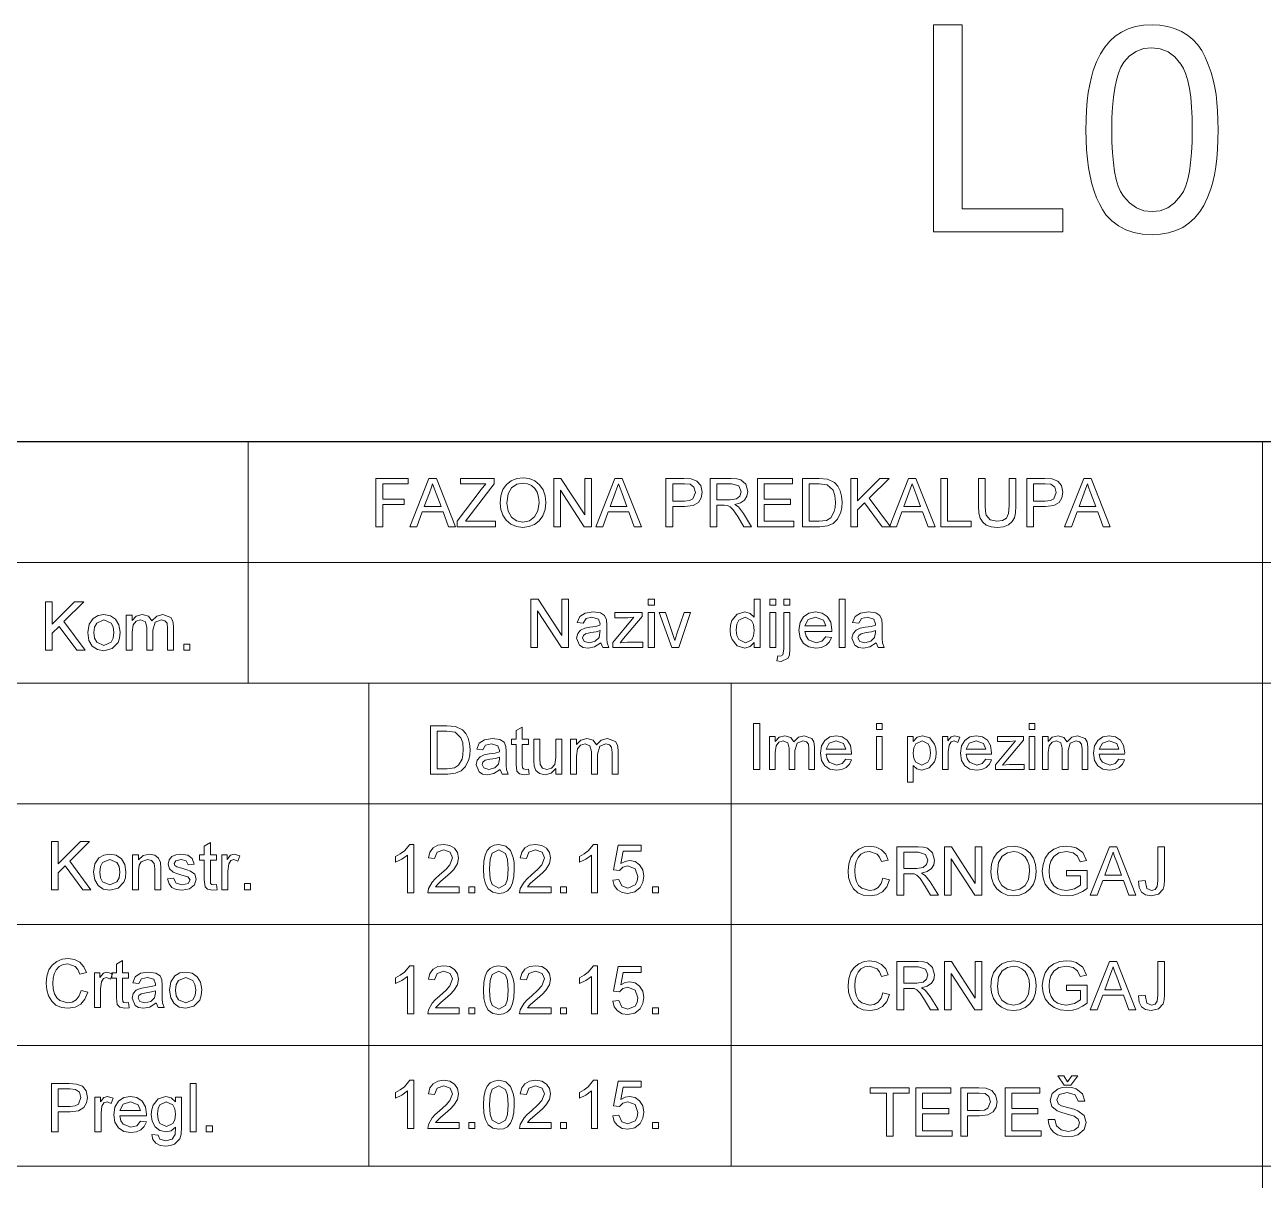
# Model space of a CAD drawing. Extents: x 0 to 297, y 0 to 529.
# Drawn here: x 224.73 to 260.64, y 18.59 to 52.08 of the extents above; entities that cross this region are included whole.
import ezdxf

# ---------------------------------------------------------------- set-up
doc = ezdxf.new("R2010")
doc.units = 0

msp = doc.modelspace()

# ---------------------------------------------------------------- linework, layer by layer
at = {"color": 7, "lineweight": 30}
msp.add_line((142.421, 40), (292, 40), dxfattribs=at)
at = {"color": 7, "lineweight": 13, "ltscale": 0.175}
msp.add_line((231.211, 40), (231.211, 33), dxfattribs=at)
at = {"color": 7, "lineweight": 13}
for p, q in [((260.611, 40), (260.611, 5)), ((142.421, 36.5), (292, 36.5)), ((292, 33), (142.421, 33)), ((142.421, 29.5), (260.611, 29.5)), ((142.421, 26), (260.611, 26)), ((142.421, 22.5), (260.611, 22.5)), ((142.421, 19), (292, 19))]:
    msp.add_line(p, q, dxfattribs=at)
at = {"color": 7, "lineweight": 13, "ltscale": 0.35}
for p, q in [((234.711, 33), (234.711, 19)), ((245.211, 33), (245.211, 19))]:
    msp.add_line(p, q, dxfattribs=at)
at = {"color": 7, "lineweight": 13}
for points in [[(251.078, 46.081), (251.078, 52.081), (251.912, 52.081), (251.912, 46.748), (254.828, 46.748), (254.828, 46.081)], [(255.495, 49.037), (255.5, 49.331), (255.513, 49.609), (255.535, 49.871), (255.565, 50.117), (255.605, 50.347), (255.653, 50.561), (255.71, 50.759), (255.804, 51.011), (255.915, 51.237), (256.043, 51.436), (256.187, 51.608), (256.347, 51.753), (256.525, 51.871), (256.72, 51.963), (256.933, 52.029), (257.164, 52.068), (257.412, 52.081), (257.642, 52.069), (257.861, 52.033), (258.068, 51.973), (258.263, 51.889), (258.441, 51.782), (258.599, 51.653), (258.736, 51.503), (258.853, 51.332), (258.953, 51.14), (259.044, 50.928), (259.125, 50.697), (259.196, 50.446), (259.237, 50.262), (259.27, 50.057), (259.295, 49.833), (259.314, 49.588), (259.325, 49.322), (259.328, 49.037), (259.324, 48.745), (259.311, 48.469), (259.289, 48.209), (259.259, 47.964), (259.22, 47.735), (259.173, 47.522), (259.116, 47.324), (259.023, 47.072), (258.913, 46.846), (258.786, 46.647), (258.642, 46.474), (258.481, 46.329), (258.303, 46.21), (258.107, 46.117), (257.893, 46.051), (257.661, 46.011), (257.412, 45.998), (257.139, 46.014), (256.886, 46.062), (256.653, 46.142), (256.441, 46.254), (256.249, 46.398), (256.077, 46.574), (255.976, 46.724), (255.885, 46.889), (255.803, 47.069), (255.731, 47.263), (255.668, 47.472), (255.615, 47.696), (255.572, 47.935), (255.538, 48.189), (255.514, 48.457), (255.5, 48.739)], [(256.245, 49.04), (256.25, 48.688), (256.266, 48.368), (256.292, 48.08), (256.329, 47.824), (256.377, 47.6), (256.434, 47.407), (256.503, 47.246), (256.582, 47.117), (256.76, 46.919), (256.958, 46.778), (257.175, 46.693), (257.412, 46.665), (257.649, 46.693), (257.866, 46.778), (258.064, 46.92), (258.242, 47.119), (258.321, 47.248), (258.389, 47.41), (258.447, 47.602), (258.494, 47.826), (258.531, 48.082), (258.557, 48.37), (258.573, 48.689), (258.578, 49.04), (258.573, 49.383), (258.558, 49.696), (258.533, 49.979), (258.497, 50.232), (258.451, 50.455), (258.395, 50.648), (258.329, 50.81), (258.252, 50.943), (258.077, 51.15), (257.877, 51.297), (257.653, 51.385), (257.404, 51.415), (257.168, 51.389), (256.955, 51.311), (256.763, 51.181), (256.594, 50.999), (256.512, 50.852), (256.441, 50.678), (256.381, 50.475), (256.332, 50.244), (256.294, 49.985), (256.267, 49.698), (256.251, 49.383)], [(234.915, 37.534), (234.915, 38.934), (235.848, 38.934), (235.848, 38.778), (235.109, 38.778), (235.109, 38.331), (235.732, 38.331), (235.732, 38.176), (235.109, 38.176), (235.109, 37.534)], [(235.895, 37.534), (236.451, 38.934), (236.665, 38.934), (237.221, 37.534), (237.015, 37.534), (236.858, 37.962), (236.258, 37.962), (236.101, 37.534)], [(236.315, 38.117), (236.8, 38.117), (236.662, 38.495), (236.604, 38.654), (236.558, 38.778), (236.511, 38.65), (236.463, 38.519)], [(237.271, 37.534), (237.271, 37.696), (237.968, 38.609), (238.098, 38.778), (237.368, 38.778), (237.368, 38.934), (238.34, 38.934), (238.34, 38.778), (237.581, 37.786), (237.508, 37.69), (238.379, 37.69), (238.379, 37.534)], [(238.515, 38.215), (238.536, 38.43), (238.597, 38.61), (238.7, 38.758), (238.835, 38.866), (238.994, 38.932), (239.177, 38.953), (239.359, 38.93), (239.522, 38.861), (239.658, 38.751), (239.757, 38.605), (239.817, 38.429), (239.837, 38.232), (239.816, 38.031), (239.753, 37.853), (239.65, 37.706), (239.512, 37.6), (239.35, 37.536), (239.176, 37.515), (238.991, 37.538), (238.827, 37.609), (238.692, 37.721), (238.594, 37.868), (238.535, 38.037)], [(238.71, 38.213), (238.743, 37.987), (238.842, 37.815), (238.992, 37.706), (239.175, 37.67), (239.361, 37.707), (239.511, 37.817), (239.61, 37.994), (239.643, 38.233), (239.629, 38.393), (239.587, 38.531), (239.517, 38.644), (239.422, 38.728), (239.307, 38.78), (239.178, 38.798), (239, 38.764), (238.848, 38.663), (238.744, 38.483)], [(240.071, 37.534), (240.071, 38.934), (240.277, 38.934), (240.965, 37.877), (240.965, 38.934), (241.16, 38.934), (241.16, 37.534), (240.954, 37.534), (240.265, 38.591), (240.265, 37.534)], [(241.285, 37.534), (241.84, 38.934), (242.054, 38.934), (242.61, 37.534), (242.404, 37.534), (242.247, 37.962), (241.647, 37.962), (241.49, 37.534)], [(241.704, 38.117), (242.19, 38.117), (242.051, 38.495), (241.993, 38.654), (241.947, 38.778), (241.9, 38.65), (241.852, 38.519)], [(243.321, 37.534), (243.321, 38.934), (243.84, 38.934), (244.049, 38.921), (244.219, 38.856), (244.329, 38.724), (244.371, 38.536), (244.344, 38.374), (244.261, 38.239), (244.106, 38.148), (243.863, 38.117), (243.516, 38.117), (243.516, 37.534)], [(243.516, 38.273), (243.861, 38.273), (244.008, 38.29), (244.105, 38.34), (244.177, 38.53), (244.134, 38.682), (244.023, 38.766), (243.858, 38.778), (243.516, 38.778)], [(244.604, 37.534), (244.604, 38.934), (245.216, 38.934), (245.374, 38.925), (245.489, 38.896), (245.638, 38.764), (245.693, 38.554), (245.67, 38.418), (245.601, 38.305), (245.483, 38.222), (245.316, 38.176), (245.423, 38.106), (245.571, 37.918), (245.804, 37.534), (245.58, 37.534), (245.403, 37.827), (245.274, 38.022), (245.184, 38.114), (245.103, 38.15), (245.005, 38.156), (244.799, 38.156), (244.799, 37.534)], [(244.799, 38.312), (245.18, 38.312), (245.367, 38.338), (245.465, 38.423), (245.499, 38.549), (245.433, 38.714), (245.223, 38.778), (244.799, 38.778)], [(245.979, 37.534), (245.979, 38.934), (246.99, 38.934), (246.99, 38.778), (246.173, 38.778), (246.173, 38.331), (246.932, 38.331), (246.932, 38.176), (246.173, 38.176), (246.173, 37.69), (247.029, 37.69), (247.029, 37.534)], [(247.282, 37.534), (247.282, 38.934), (247.76, 38.934), (248.007, 38.914), (248.21, 38.814), (248.306, 38.707), (248.374, 38.574), (248.415, 38.418), (248.429, 38.242), (248.42, 38.091), (248.392, 37.959), (248.297, 37.755), (248.171, 37.628), (248.005, 37.558), (247.782, 37.534)], [(247.476, 37.69), (247.766, 37.69), (247.977, 37.716), (248.099, 37.79), (248.199, 37.97), (248.226, 38.095), (248.234, 38.245), (248.217, 38.442), (248.164, 38.588), (247.994, 38.749), (247.762, 38.778), (247.476, 38.778)], [(248.682, 37.534), (248.682, 38.934), (248.876, 38.934), (248.876, 38.286), (249.524, 38.934), (249.79, 38.934), (249.213, 38.357), (249.829, 37.534), (249.591, 37.534), (249.077, 38.221), (248.876, 38.02), (248.876, 37.534)], [(249.798, 37.534), (250.354, 38.934), (250.568, 38.934), (251.123, 37.534), (250.918, 37.534), (250.761, 37.962), (250.161, 37.962), (250.004, 37.534)], [(250.218, 38.117), (250.703, 38.117), (250.565, 38.495), (250.506, 38.654), (250.461, 38.778), (250.414, 38.65), (250.366, 38.519)], [(251.29, 37.534), (251.29, 38.934), (251.485, 38.934), (251.485, 37.69), (252.165, 37.69), (252.165, 37.534)], [(253.274, 38.934), (253.468, 38.934), (253.468, 38.128), (253.456, 37.939), (253.421, 37.793), (253.355, 37.681), (253.25, 37.592), (253.108, 37.534), (252.927, 37.515), (252.75, 37.531), (252.609, 37.582), (252.503, 37.665), (252.432, 37.778), (252.392, 37.929), (252.379, 38.128), (252.379, 38.934), (252.574, 38.934), (252.574, 38.134), (252.582, 37.977), (252.606, 37.868), (252.718, 37.736), (252.911, 37.69), (253.079, 37.712), (253.19, 37.781), (253.253, 37.915), (253.274, 38.134)], [(253.779, 37.534), (253.779, 38.934), (254.298, 38.934), (254.507, 38.921), (254.677, 38.856), (254.787, 38.724), (254.829, 38.536), (254.802, 38.374), (254.719, 38.239), (254.565, 38.148), (254.321, 38.117), (253.974, 38.117), (253.974, 37.534)], [(253.974, 38.273), (254.319, 38.273), (254.466, 38.29), (254.563, 38.34), (254.635, 38.53), (254.592, 38.682), (254.481, 38.766), (254.316, 38.778), (253.974, 38.778)], [(254.876, 37.534), (255.432, 38.934), (255.646, 38.934), (256.201, 37.534), (255.996, 37.534), (255.839, 37.962), (255.239, 37.962), (255.082, 37.534)], [(255.296, 38.117), (255.781, 38.117), (255.643, 38.495), (255.585, 38.654), (255.539, 38.778), (255.492, 38.65), (255.444, 38.519)], [(225.335, 33.958), (225.335, 35.358), (225.53, 35.358), (225.53, 34.71), (226.178, 35.358), (226.444, 35.358), (225.867, 34.782), (226.482, 33.958), (226.245, 33.958), (225.731, 34.645), (225.53, 34.444), (225.53, 33.958)], [(239.407, 34.035), (239.407, 35.435), (239.613, 35.435), (240.302, 34.377), (240.302, 35.435), (240.496, 35.435), (240.496, 34.035), (240.29, 34.035), (239.602, 35.092), (239.602, 34.035)], [(242.81, 35.26), (242.81, 35.435), (242.985, 35.435), (242.985, 35.26)], [(245.882, 34.035), (245.882, 34.181), (245.766, 34.057), (245.607, 34.015), (245.39, 34.081), (245.237, 34.266), (245.196, 34.394), (245.182, 34.539), (245.195, 34.683), (245.232, 34.812), (245.382, 35), (245.606, 35.065), (245.767, 35.023), (245.882, 34.913), (245.882, 35.435), (246.057, 35.435), (246.057, 34.035)], [(246.33, 35.26), (246.33, 35.435), (246.505, 35.435), (246.505, 35.26)], [(246.738, 35.26), (246.738, 35.435), (246.913, 35.435), (246.913, 35.26)], [(248.344, 34.035), (248.344, 35.435), (248.519, 35.435), (248.519, 34.035)], [(226.56, 34.464), (226.599, 34.707), (226.714, 34.877), (226.857, 34.961), (227.027, 34.989), (227.214, 34.955), (227.363, 34.853), (227.461, 34.691), (227.494, 34.478), (227.479, 34.305), (227.436, 34.173), (227.268, 34), (227.027, 33.939), (226.838, 33.973), (226.689, 34.074), (226.592, 34.239)], [(226.735, 34.464), (226.756, 34.302), (226.818, 34.187), (227.027, 34.094), (227.235, 34.187), (227.298, 34.304), (227.319, 34.47), (227.298, 34.627), (227.235, 34.741), (227.027, 34.833), (226.818, 34.742), (226.756, 34.626)], [(227.669, 33.958), (227.669, 34.969), (227.844, 34.969), (227.844, 34.817), (227.967, 34.942), (228.141, 34.989), (228.321, 34.94), (228.419, 34.805), (228.558, 34.943), (228.734, 34.989), (228.968, 34.906), (229.029, 34.8), (229.049, 34.65), (229.049, 33.958), (228.874, 33.958), (228.874, 34.588), (228.857, 34.734), (228.797, 34.806), (228.694, 34.833), (228.517, 34.763), (228.446, 34.539), (228.446, 33.958), (228.271, 33.958), (228.271, 34.608), (228.23, 34.777), (228.093, 34.833), (227.96, 34.796), (227.871, 34.685), (227.844, 34.477), (227.844, 33.958)], [(241.43, 34.171), (241.246, 34.05), (241.063, 34.015), (240.921, 34.035), (240.816, 34.096), (240.73, 34.303), (240.762, 34.438), (240.848, 34.536), (240.967, 34.592), (241.114, 34.618), (241.288, 34.645), (241.409, 34.676), (241.41, 34.718), (241.364, 34.856), (241.177, 34.91), (241.006, 34.871), (240.924, 34.735), (240.749, 34.754), (240.825, 34.928), (240.978, 35.03), (241.21, 35.065), (241.422, 35.034), (241.542, 34.957), (241.596, 34.839), (241.605, 34.685), (241.605, 34.468), (241.608, 34.28), (241.616, 34.17), (241.663, 34.035), (241.488, 34.035)], [(241.78, 34.035), (241.78, 34.181), (242.394, 34.91), (242.217, 34.89), (241.838, 34.89), (241.838, 35.046), (242.635, 35.046), (242.635, 34.93), (242.095, 34.29), (241.995, 34.171), (242.203, 34.19), (242.655, 34.19), (242.655, 34.035)], [(242.81, 34.035), (242.81, 35.046), (242.985, 35.046), (242.985, 34.035)], [(243.488, 34.035), (243.121, 35.046), (243.307, 35.046), (243.514, 34.44), (243.578, 34.236), (243.641, 34.429), (243.85, 35.046), (244.035, 35.046), (243.693, 34.035)], [(245.357, 34.54), (245.377, 34.378), (245.436, 34.263), (245.623, 34.171), (245.807, 34.258), (245.863, 34.369), (245.882, 34.526), (245.863, 34.698), (245.805, 34.817), (245.615, 34.91), (245.431, 34.821), (245.376, 34.706)], [(246.33, 34.035), (246.33, 35.046), (246.505, 35.046), (246.505, 34.035)], [(246.532, 33.645), (246.564, 33.795), (246.64, 33.782), (246.714, 33.816), (246.738, 33.989), (246.738, 35.046), (246.913, 35.046), (246.913, 33.981), (246.901, 33.823), (246.865, 33.721), (246.664, 33.626)], [(247.953, 34.346), (248.125, 34.326), (248.063, 34.195), (247.966, 34.097), (247.834, 34.036), (247.67, 34.015), (247.467, 34.049), (247.31, 34.151), (247.211, 34.314), (247.177, 34.532), (247.211, 34.757), (247.312, 34.925), (247.466, 35.03), (247.66, 35.065), (247.848, 35.031), (247.999, 34.929), (248.097, 34.765), (248.13, 34.546), (248.129, 34.501), (247.352, 34.501), (247.382, 34.36), (247.451, 34.256), (247.673, 34.171), (247.842, 34.213)], [(247.352, 34.657), (247.955, 34.657), (247.886, 34.823), (247.659, 34.91), (247.447, 34.841)], [(249.413, 34.171), (249.23, 34.05), (249.047, 34.015), (248.905, 34.035), (248.8, 34.096), (248.713, 34.303), (248.746, 34.438), (248.832, 34.536), (248.951, 34.592), (249.098, 34.618), (249.272, 34.645), (249.393, 34.676), (249.394, 34.718), (249.347, 34.856), (249.161, 34.91), (248.989, 34.871), (248.908, 34.735), (248.733, 34.754), (248.809, 34.928), (248.962, 35.03), (249.193, 35.065), (249.406, 35.034), (249.526, 34.957), (249.58, 34.839), (249.588, 34.685), (249.588, 34.468), (249.591, 34.28), (249.6, 34.17), (249.647, 34.035), (249.472, 34.035)], [(241.41, 34.521), (241.297, 34.49), (241.139, 34.464), (240.993, 34.433), (240.928, 34.384), (240.905, 34.312), (240.955, 34.211), (241.102, 34.171), (241.273, 34.212), (241.383, 34.319), (241.409, 34.466)], [(249.394, 34.521), (249.281, 34.49), (249.122, 34.464), (248.977, 34.433), (248.911, 34.384), (248.888, 34.312), (248.939, 34.211), (249.086, 34.171), (249.257, 34.212), (249.366, 34.319), (249.393, 34.466)], [(229.341, 33.958), (229.341, 34.133), (229.516, 34.133), (229.516, 33.958)], [(236.493, 30.364), (236.493, 31.764), (236.971, 31.764), (237.218, 31.744), (237.422, 31.644), (237.518, 31.537), (237.586, 31.405), (237.627, 31.249), (237.641, 31.072), (237.631, 30.922), (237.604, 30.789), (237.509, 30.585), (237.383, 30.458), (237.217, 30.388), (236.994, 30.364)], [(236.688, 30.52), (236.978, 30.52), (237.189, 30.546), (237.311, 30.62), (237.41, 30.8), (237.437, 30.926), (237.446, 31.075), (237.429, 31.273), (237.376, 31.419), (237.206, 31.58), (236.973, 31.609), (236.688, 31.609)], [(239.332, 30.511), (239.352, 30.36), (239.222, 30.345), (239.076, 30.374), (239.003, 30.45), (238.982, 30.649), (238.982, 31.22), (238.846, 31.22), (238.846, 31.375), (238.982, 31.375), (238.982, 31.625), (239.157, 31.728), (239.157, 31.375), (239.332, 31.375), (239.332, 31.22), (239.157, 31.22), (239.157, 30.638), (239.166, 30.545), (239.196, 30.513), (239.256, 30.5)], [(245.859, 30.497), (245.859, 31.826), (246.044, 31.826), (246.044, 30.497)], [(249.422, 31.66), (249.422, 31.826), (249.588, 31.826), (249.588, 31.66)], [(253.852, 31.66), (253.852, 31.826), (254.018, 31.826), (254.018, 31.66)], [(238.516, 30.5), (238.332, 30.38), (238.149, 30.345), (238.007, 30.365), (237.902, 30.426), (237.816, 30.633), (237.848, 30.768), (237.934, 30.866), (238.053, 30.922), (238.2, 30.947), (238.374, 30.974), (238.495, 31.006), (238.496, 31.048), (238.45, 31.185), (238.263, 31.239), (238.092, 31.201), (238.01, 31.064), (237.835, 31.084), (237.911, 31.257), (238.064, 31.359), (238.296, 31.395), (238.508, 31.364), (238.628, 31.286), (238.682, 31.168), (238.691, 31.015), (238.691, 30.798), (238.693, 30.61), (238.702, 30.5), (238.749, 30.364), (238.574, 30.364)], [(240.129, 30.364), (240.129, 30.524), (239.995, 30.39), (239.82, 30.345), (239.66, 30.379), (239.549, 30.465), (239.498, 30.592), (239.488, 30.751), (239.488, 31.375), (239.663, 31.375), (239.663, 30.822), (239.673, 30.643), (239.74, 30.539), (239.867, 30.5), (240.008, 30.54), (240.102, 30.646), (240.129, 30.841), (240.129, 31.375), (240.304, 31.375), (240.304, 30.364)], [(240.557, 30.364), (240.557, 31.375), (240.732, 31.375), (240.732, 31.223), (240.855, 31.348), (241.03, 31.395), (241.209, 31.346), (241.308, 31.211), (241.447, 31.349), (241.623, 31.395), (241.856, 31.312), (241.917, 31.206), (241.938, 31.056), (241.938, 30.364), (241.763, 30.364), (241.763, 30.994), (241.746, 31.14), (241.686, 31.212), (241.583, 31.239), (241.406, 31.169), (241.335, 30.945), (241.335, 30.364), (241.16, 30.364), (241.16, 31.014), (241.118, 31.183), (240.982, 31.239), (240.848, 31.202), (240.76, 31.092), (240.732, 30.883), (240.732, 30.364)], [(246.321, 30.497), (246.321, 31.457), (246.487, 31.457), (246.487, 31.312), (246.604, 31.431), (246.769, 31.475), (246.94, 31.429), (247.033, 31.301), (247.165, 31.432), (247.332, 31.475), (247.554, 31.396), (247.612, 31.296), (247.631, 31.154), (247.631, 30.497), (247.465, 30.497), (247.465, 31.095), (247.449, 31.233), (247.392, 31.302), (247.294, 31.328), (247.126, 31.261), (247.059, 31.048), (247.059, 30.497), (246.893, 30.497), (246.893, 31.113), (246.853, 31.274), (246.723, 31.328), (246.597, 31.292), (246.513, 31.187), (246.487, 30.989), (246.487, 30.497)], [(248.534, 30.792), (248.697, 30.774), (248.639, 30.649), (248.546, 30.556), (248.421, 30.498), (248.265, 30.479), (248.072, 30.511), (247.923, 30.607), (247.829, 30.762), (247.797, 30.969), (247.829, 31.182), (247.925, 31.342), (248.071, 31.442), (248.256, 31.475), (248.434, 31.443), (248.577, 31.346), (248.671, 31.191), (248.702, 30.983), (248.701, 30.94), (247.963, 30.94), (247.992, 30.806), (248.057, 30.707), (248.268, 30.626), (248.428, 30.666)], [(247.963, 31.088), (248.536, 31.088), (248.47, 31.246), (248.255, 31.328), (248.054, 31.262)], [(249.422, 30.497), (249.422, 31.457), (249.588, 31.457), (249.588, 30.497)], [(250.326, 30.128), (250.326, 31.457), (250.492, 31.457), (250.492, 31.31), (250.607, 31.434), (250.762, 31.475), (250.973, 31.412), (251.11, 31.235), (251.145, 31.115), (251.157, 30.984), (251.144, 30.845), (251.104, 30.72), (250.952, 30.541), (250.742, 30.479), (250.597, 30.516), (250.492, 30.612), (250.492, 30.128)], [(250.492, 30.969), (250.51, 30.817), (250.564, 30.71), (250.738, 30.626), (250.916, 30.713), (250.972, 30.823), (250.991, 30.981), (250.972, 31.133), (250.918, 31.241), (250.745, 31.328), (250.569, 31.236), (250.511, 31.123)], [(251.341, 30.497), (251.341, 31.457), (251.489, 31.457), (251.489, 31.328), (251.586, 31.447), (251.683, 31.475), (251.84, 31.43), (251.787, 31.281), (251.677, 31.328), (251.589, 31.295), (251.533, 31.204), (251.507, 31.01), (251.507, 30.497)], [(252.594, 30.792), (252.757, 30.774), (252.699, 30.649), (252.607, 30.556), (252.481, 30.498), (252.326, 30.479), (252.133, 30.511), (251.984, 30.607), (251.89, 30.762), (251.858, 30.969), (251.89, 31.182), (251.986, 31.342), (252.132, 31.442), (252.316, 31.475), (252.495, 31.443), (252.638, 31.346), (252.731, 31.191), (252.763, 30.983), (252.762, 30.94), (252.024, 30.94), (252.052, 30.806), (252.118, 30.707), (252.329, 30.626), (252.489, 30.666)], [(252.024, 31.088), (252.596, 31.088), (252.531, 31.246), (252.316, 31.328), (252.114, 31.262)], [(252.873, 30.497), (252.873, 30.636), (253.457, 31.328), (253.288, 31.309), (252.929, 31.309), (252.929, 31.457), (253.685, 31.457), (253.685, 31.347), (253.173, 30.739), (253.077, 30.626), (253.276, 30.645), (253.704, 30.645), (253.704, 30.497)], [(253.852, 30.497), (253.852, 31.457), (254.018, 31.457), (254.018, 30.497)], [(254.239, 30.497), (254.239, 31.457), (254.405, 31.457), (254.405, 31.312), (254.522, 31.431), (254.688, 31.475), (254.858, 31.429), (254.952, 31.301), (255.084, 31.432), (255.251, 31.475), (255.472, 31.396), (255.53, 31.296), (255.55, 31.154), (255.55, 30.497), (255.384, 30.497), (255.384, 31.095), (255.368, 31.233), (255.31, 31.302), (255.213, 31.328), (255.044, 31.261), (254.978, 31.048), (254.978, 30.497), (254.811, 30.497), (254.811, 31.113), (254.772, 31.274), (254.642, 31.328), (254.516, 31.292), (254.431, 31.187), (254.405, 30.989), (254.405, 30.497)], [(256.452, 30.792), (256.615, 30.774), (256.557, 30.649), (256.464, 30.556), (256.339, 30.498), (256.183, 30.479), (255.99, 30.511), (255.842, 30.607), (255.747, 30.762), (255.716, 30.969), (255.748, 31.182), (255.843, 31.342), (255.99, 31.442), (256.174, 31.475), (256.353, 31.443), (256.496, 31.346), (256.589, 31.191), (256.62, 30.983), (256.619, 30.94), (255.882, 30.94), (255.91, 30.806), (255.976, 30.707), (256.187, 30.626), (256.347, 30.666)], [(255.882, 31.088), (256.454, 31.088), (256.388, 31.246), (256.173, 31.328), (255.972, 31.262)], [(238.496, 30.85), (238.383, 30.819), (238.225, 30.793), (238.079, 30.763), (238.014, 30.714), (237.991, 30.642), (238.041, 30.541), (238.188, 30.5), (238.359, 30.542), (238.468, 30.648), (238.495, 30.796)], [(225.505, 27.014), (225.505, 28.414), (225.699, 28.414), (225.699, 27.766), (226.347, 28.414), (226.613, 28.414), (226.036, 27.838), (226.652, 27.014), (226.414, 27.014), (225.9, 27.701), (225.699, 27.5), (225.699, 27.014)], [(230.288, 27.161), (230.307, 27.01), (230.177, 26.995), (230.032, 27.024), (229.959, 27.1), (229.938, 27.299), (229.938, 27.87), (229.802, 27.87), (229.802, 28.025), (229.938, 28.025), (229.938, 28.275), (230.113, 28.378), (230.113, 28.025), (230.288, 28.025), (230.288, 27.87), (230.113, 27.87), (230.113, 27.288), (230.122, 27.195), (230.152, 27.163), (230.212, 27.15)], [(226.73, 27.52), (226.768, 27.763), (226.883, 27.933), (227.026, 28.017), (227.197, 28.045), (227.384, 28.011), (227.533, 27.909), (227.63, 27.747), (227.663, 27.534), (227.649, 27.361), (227.605, 27.229), (227.437, 27.056), (227.197, 26.995), (227.008, 27.029), (226.859, 27.13), (226.762, 27.295)], [(227.857, 27.014), (227.857, 28.025), (228.032, 28.025), (228.032, 27.882), (228.163, 28.004), (228.342, 28.045), (228.503, 28.012), (228.614, 27.926), (228.665, 27.8), (228.674, 27.634), (228.674, 27.014), (228.499, 27.014), (228.499, 27.622), (228.48, 27.777), (228.411, 27.859), (228.294, 27.889), (228.11, 27.821), (228.052, 27.721), (228.032, 27.56), (228.032, 27.014)], [(228.869, 27.325), (229.044, 27.345), (229.122, 27.201), (229.301, 27.15), (229.473, 27.195), (229.53, 27.298), (229.465, 27.382), (229.289, 27.436), (229.139, 27.48), (229.04, 27.519), (228.927, 27.615), (228.888, 27.752), (228.918, 27.878), (229.001, 27.974), (229.108, 28.024), (229.253, 28.045), (229.458, 28.01), (229.588, 27.914), (229.646, 27.753), (229.471, 27.734), (229.41, 27.848), (229.266, 27.889), (229.11, 27.854), (229.063, 27.77), (229.082, 27.716), (229.143, 27.674), (229.284, 27.634), (229.431, 27.589), (229.533, 27.554), (229.659, 27.463), (229.705, 27.316), (229.655, 27.154), (229.511, 27.036), (229.299, 26.995), (229.126, 27.016), (229, 27.078), (228.916, 27.182)], [(230.444, 27.014), (230.444, 28.025), (230.599, 28.025), (230.599, 27.89), (230.701, 28.015), (230.804, 28.045), (230.969, 27.997), (230.913, 27.84), (230.797, 27.889), (230.704, 27.855), (230.645, 27.759), (230.619, 27.555), (230.619, 27.014)], [(236.008, 26.924), (235.833, 26.924), (235.833, 28.015), (235.667, 27.897), (235.483, 27.809), (235.483, 27.974), (235.62, 28.049), (235.739, 28.138), (235.895, 28.324), (236.008, 28.324)], [(237.33, 27.099), (237.33, 26.924), (236.416, 26.924), (236.435, 27.047), (236.542, 27.235), (236.634, 27.332), (236.761, 27.441), (236.947, 27.611), (237.06, 27.737), (237.136, 27.938), (237.064, 28.102), (236.878, 28.169), (236.684, 28.102), (236.611, 27.916), (236.436, 27.935), (236.478, 28.103), (236.57, 28.225), (236.706, 28.299), (236.882, 28.324), (237.059, 28.297), (237.195, 28.213), (237.282, 28.089), (237.311, 27.938), (237.279, 27.773), (237.175, 27.603), (237.076, 27.498), (236.925, 27.362), (236.798, 27.256), (236.724, 27.19), (236.644, 27.099)], [(238.03, 27.614), (238.042, 27.838), (238.08, 28.016), (238.142, 28.151), (238.229, 28.248), (238.34, 28.305), (238.477, 28.324), (238.676, 28.279), (238.813, 28.15), (238.894, 27.943), (238.917, 27.8), (238.924, 27.614), (238.912, 27.392), (238.875, 27.214), (238.813, 27.079), (238.727, 26.982), (238.615, 26.924), (238.477, 26.905), (238.3, 26.939), (238.166, 27.039), (238.09, 27.185), (238.045, 27.376)], [(238.205, 27.615), (238.225, 27.331), (238.283, 27.166), (238.477, 27.06), (238.671, 27.167), (238.73, 27.332), (238.749, 27.615), (238.73, 27.893), (238.673, 28.059), (238.475, 28.169), (238.286, 28.072), (238.225, 27.896)], [(239.994, 27.099), (239.994, 26.924), (239.08, 26.924), (239.099, 27.047), (239.206, 27.235), (239.298, 27.332), (239.424, 27.441), (239.611, 27.611), (239.724, 27.737), (239.799, 27.938), (239.728, 28.102), (239.542, 28.169), (239.348, 28.102), (239.274, 27.916), (239.099, 27.935), (239.142, 28.103), (239.234, 28.225), (239.37, 28.299), (239.546, 28.324), (239.723, 28.297), (239.859, 28.213), (239.946, 28.089), (239.974, 27.938), (239.943, 27.773), (239.839, 27.603), (239.74, 27.498), (239.589, 27.362), (239.462, 27.256), (239.388, 27.19), (239.308, 27.099)], [(241.336, 26.924), (241.161, 26.924), (241.161, 28.015), (240.995, 27.897), (240.811, 27.809), (240.811, 27.974), (240.948, 28.049), (241.067, 28.138), (241.223, 28.324), (241.336, 28.324)], [(241.783, 27.294), (241.958, 27.313), (242.043, 27.124), (242.217, 27.06), (242.427, 27.152), (242.483, 27.258), (242.502, 27.393), (242.431, 27.619), (242.219, 27.702), (242.072, 27.664), (241.977, 27.566), (241.802, 27.585), (241.938, 28.305), (242.599, 28.305), (242.599, 28.13), (242.083, 28.13), (242.016, 27.768), (242.138, 27.835), (242.266, 27.858), (242.425, 27.826), (242.558, 27.731), (242.647, 27.585), (242.677, 27.404), (242.651, 27.227), (242.571, 27.075), (242.417, 26.947), (242.216, 26.905), (242.049, 26.932), (241.916, 27.011), (241.824, 27.135)], [(249.61, 27.344), (249.805, 27.298), (249.725, 27.098), (249.601, 26.953), (249.437, 26.863), (249.24, 26.834), (249.04, 26.857), (248.882, 26.925), (248.76, 27.037), (248.671, 27.19), (248.617, 27.37), (248.599, 27.563), (248.619, 27.767), (248.68, 27.943), (248.777, 28.085), (248.908, 28.188), (249.064, 28.251), (249.234, 28.272), (249.42, 28.246), (249.574, 28.166), (249.691, 28.039), (249.766, 27.868), (249.571, 27.826), (249.516, 27.957), (249.441, 28.047), (249.225, 28.117), (249.088, 28.098), (248.975, 28.04), (248.89, 27.949), (248.834, 27.833), (248.804, 27.701), (248.794, 27.565), (248.806, 27.398), (248.843, 27.253), (248.906, 27.137), (248.996, 27.055), (249.222, 26.989), (249.358, 27.012), (249.472, 27.079), (249.558, 27.19)], [(250.019, 26.853), (250.019, 28.253), (250.63, 28.253), (250.788, 28.244), (250.903, 28.216), (251.052, 28.083), (251.108, 27.873), (251.084, 27.737), (251.015, 27.624), (250.898, 27.541), (250.73, 27.495), (250.838, 27.425), (250.985, 27.237), (251.218, 26.853), (250.994, 26.853), (250.817, 27.147), (250.689, 27.341), (250.599, 27.433), (250.518, 27.469), (250.419, 27.475), (250.213, 27.475), (250.213, 26.853)], [(250.213, 27.631), (250.594, 27.631), (250.781, 27.657), (250.879, 27.742), (250.913, 27.868), (250.847, 28.033), (250.638, 28.097), (250.213, 28.097)], [(251.393, 26.853), (251.393, 28.253), (251.599, 28.253), (252.288, 27.196), (252.288, 28.253), (252.482, 28.253), (252.482, 26.853), (252.276, 26.853), (251.588, 27.91), (251.588, 26.853)], [(252.735, 27.535), (252.755, 27.749), (252.817, 27.929), (252.92, 28.077), (253.055, 28.185), (253.214, 28.251), (253.397, 28.272), (253.579, 28.249), (253.742, 28.18), (253.877, 28.07), (253.976, 27.924), (254.037, 27.748), (254.057, 27.551), (254.036, 27.35), (253.972, 27.172), (253.87, 27.026), (253.732, 26.919), (253.57, 26.855), (253.396, 26.834), (253.211, 26.857), (253.047, 26.928), (252.912, 27.041), (252.814, 27.187), (252.755, 27.356)], [(252.929, 27.532), (252.962, 27.306), (253.062, 27.134), (253.212, 27.025), (253.395, 26.989), (253.581, 27.026), (253.731, 27.136), (253.83, 27.313), (253.863, 27.552), (253.848, 27.712), (253.806, 27.85), (253.737, 27.963), (253.641, 28.047), (253.526, 28.099), (253.398, 28.117), (253.219, 28.083), (253.068, 27.982), (252.964, 27.802)], [(254.932, 27.417), (254.932, 27.572), (255.535, 27.572), (255.535, 27.052), (255.395, 26.957), (255.251, 26.889), (255.103, 26.847), (254.952, 26.834), (254.754, 26.856), (254.574, 26.921), (254.426, 27.029), (254.318, 27.175), (254.254, 27.351), (254.232, 27.546), (254.253, 27.743), (254.318, 27.926), (254.423, 28.079), (254.565, 28.187), (254.739, 28.251), (254.937, 28.272), (255.082, 28.26), (255.212, 28.224), (255.406, 28.089), (255.512, 27.863), (255.334, 27.818), (255.256, 27.984), (255.124, 28.081), (254.933, 28.117), (254.715, 28.078), (254.567, 27.976), (254.479, 27.837), (254.44, 27.701), (254.426, 27.554), (254.442, 27.381), (254.49, 27.239), (254.569, 27.128), (254.676, 27.051), (254.802, 27.005), (254.935, 26.989), (255.168, 27.038), (255.34, 27.142), (255.34, 27.417)], [(255.621, 26.853), (256.176, 28.253), (256.391, 28.253), (256.946, 26.853), (256.74, 26.853), (256.584, 27.281), (255.983, 27.281), (255.826, 26.853)], [(256.041, 27.436), (256.526, 27.436), (256.388, 27.814), (256.329, 27.973), (256.283, 28.097), (256.236, 27.969), (256.188, 27.838)], [(257.016, 27.258), (257.21, 27.281), (257.263, 27.051), (257.394, 26.989), (257.501, 27.021), (257.563, 27.108), (257.579, 27.284), (257.579, 28.253), (257.774, 28.253), (257.774, 27.302), (257.763, 27.147), (257.732, 27.031), (257.599, 26.884), (257.386, 26.834), (257.226, 26.86), (257.108, 26.94), (257.037, 27.073)], [(226.905, 27.52), (226.925, 27.358), (226.988, 27.243), (227.197, 27.15), (227.405, 27.243), (227.467, 27.36), (227.488, 27.526), (227.467, 27.683), (227.404, 27.797), (227.197, 27.889), (226.988, 27.798), (226.925, 27.682)], [(231.105, 27.014), (231.105, 27.189), (231.28, 27.189), (231.28, 27.014)], [(237.602, 26.924), (237.602, 27.099), (237.777, 27.099), (237.777, 26.924)], [(240.266, 26.924), (240.266, 27.099), (240.441, 27.099), (240.441, 26.924)], [(242.93, 26.924), (242.93, 27.099), (243.105, 27.099), (243.105, 26.924)], [(226.364, 24.088), (226.559, 24.041), (226.479, 23.842), (226.355, 23.696), (226.191, 23.607), (225.994, 23.577), (225.794, 23.6), (225.636, 23.668), (225.514, 23.78), (225.425, 23.934), (225.371, 24.114), (225.353, 24.307), (225.373, 24.51), (225.434, 24.686), (225.531, 24.828), (225.662, 24.932), (225.818, 24.995), (225.988, 25.016), (226.174, 24.989), (226.328, 24.91), (226.445, 24.782), (226.52, 24.612), (226.325, 24.569), (226.27, 24.7), (226.195, 24.791), (225.979, 24.86), (225.842, 24.841), (225.729, 24.783), (225.644, 24.693), (225.588, 24.576), (225.558, 24.444), (225.548, 24.308), (225.56, 24.141), (225.597, 23.997), (225.66, 23.881), (225.75, 23.798), (225.976, 23.732), (226.112, 23.755), (226.226, 23.822), (226.312, 23.933)], [(227.745, 23.743), (227.764, 23.592), (227.634, 23.577), (227.489, 23.606), (227.416, 23.682), (227.395, 23.881), (227.395, 24.452), (227.259, 24.452), (227.259, 24.607), (227.395, 24.607), (227.395, 24.857), (227.57, 24.959), (227.57, 24.607), (227.745, 24.607), (227.745, 24.452), (227.57, 24.452), (227.57, 23.87), (227.579, 23.777), (227.609, 23.744), (227.669, 23.732)], [(236.008, 23.411), (235.833, 23.411), (235.833, 24.502), (235.667, 24.384), (235.483, 24.295), (235.483, 24.461), (235.62, 24.536), (235.739, 24.625), (235.895, 24.811), (236.008, 24.811)], [(237.33, 23.586), (237.33, 23.411), (236.416, 23.411), (236.435, 23.533), (236.542, 23.722), (236.634, 23.819), (236.761, 23.928), (236.947, 24.097), (237.06, 24.223), (237.136, 24.425), (237.064, 24.589), (236.878, 24.655), (236.684, 24.589), (236.611, 24.403), (236.436, 24.422), (236.478, 24.589), (236.57, 24.712), (236.706, 24.786), (236.882, 24.811), (237.059, 24.783), (237.195, 24.7), (237.282, 24.575), (237.311, 24.424), (237.279, 24.26), (237.175, 24.09), (237.076, 23.985), (236.925, 23.848), (236.798, 23.742), (236.724, 23.677), (236.644, 23.586)], [(238.03, 24.101), (238.042, 24.325), (238.08, 24.503), (238.142, 24.638), (238.229, 24.734), (238.34, 24.792), (238.477, 24.811), (238.676, 24.766), (238.813, 24.636), (238.894, 24.429), (238.917, 24.286), (238.924, 24.101), (238.912, 23.879), (238.875, 23.701), (238.813, 23.565), (238.727, 23.469), (238.615, 23.411), (238.477, 23.392), (238.3, 23.425), (238.166, 23.526), (238.09, 23.671), (238.045, 23.863)], [(239.994, 23.586), (239.994, 23.411), (239.08, 23.411), (239.099, 23.533), (239.206, 23.722), (239.298, 23.819), (239.424, 23.928), (239.611, 24.097), (239.724, 24.223), (239.799, 24.425), (239.728, 24.589), (239.542, 24.655), (239.348, 24.589), (239.274, 24.403), (239.099, 24.422), (239.142, 24.589), (239.234, 24.712), (239.37, 24.786), (239.546, 24.811), (239.723, 24.783), (239.859, 24.7), (239.946, 24.575), (239.974, 24.424), (239.943, 24.26), (239.839, 24.09), (239.74, 23.985), (239.589, 23.848), (239.462, 23.742), (239.388, 23.677), (239.308, 23.586)], [(241.336, 23.411), (241.161, 23.411), (241.161, 24.502), (240.995, 24.384), (240.811, 24.295), (240.811, 24.461), (240.948, 24.536), (241.067, 24.625), (241.223, 24.811), (241.336, 24.811)], [(241.783, 23.78), (241.958, 23.8), (242.043, 23.611), (242.217, 23.547), (242.427, 23.638), (242.483, 23.744), (242.502, 23.88), (242.431, 24.106), (242.219, 24.189), (242.072, 24.151), (241.977, 24.053), (241.802, 24.072), (241.938, 24.792), (242.599, 24.792), (242.599, 24.617), (242.083, 24.617), (242.016, 24.254), (242.138, 24.322), (242.266, 24.344), (242.425, 24.313), (242.558, 24.217), (242.647, 24.072), (242.677, 23.89), (242.651, 23.713), (242.571, 23.562), (242.417, 23.434), (242.216, 23.392), (242.049, 23.418), (241.916, 23.498), (241.824, 23.622)], [(249.61, 24.021), (249.805, 23.974), (249.725, 23.775), (249.601, 23.629), (249.437, 23.54), (249.24, 23.51), (249.04, 23.533), (248.882, 23.602), (248.76, 23.714), (248.671, 23.867), (248.617, 24.047), (248.599, 24.24), (248.619, 24.444), (248.68, 24.619), (248.777, 24.762), (248.908, 24.865), (249.064, 24.928), (249.234, 24.949), (249.42, 24.923), (249.574, 24.843), (249.691, 24.716), (249.766, 24.545), (249.571, 24.502), (249.516, 24.634), (249.441, 24.724), (249.225, 24.794), (249.088, 24.774), (248.975, 24.716), (248.89, 24.626), (248.834, 24.509), (248.804, 24.377), (248.794, 24.241), (248.806, 24.074), (248.843, 23.93), (248.906, 23.814), (248.996, 23.732), (249.222, 23.666), (249.358, 23.688), (249.472, 23.755), (249.558, 23.866)], [(250.019, 23.53), (250.019, 24.93), (250.63, 24.93), (250.788, 24.92), (250.903, 24.892), (251.052, 24.76), (251.108, 24.55), (251.084, 24.414), (251.015, 24.3), (250.898, 24.217), (250.73, 24.171), (250.838, 24.101), (250.985, 23.913), (251.218, 23.53), (250.994, 23.53), (250.817, 23.823), (250.689, 24.017), (250.599, 24.11), (250.518, 24.145), (250.419, 24.152), (250.213, 24.152), (250.213, 23.53)], [(250.213, 24.307), (250.594, 24.307), (250.781, 24.334), (250.879, 24.418), (250.913, 24.545), (250.847, 24.71), (250.638, 24.774), (250.213, 24.774)], [(251.393, 23.53), (251.393, 24.93), (251.599, 24.93), (252.288, 23.872), (252.288, 24.93), (252.482, 24.93), (252.482, 23.53), (252.276, 23.53), (251.588, 24.587), (251.588, 23.53)], [(252.735, 24.211), (252.755, 24.425), (252.817, 24.606), (252.92, 24.753), (253.055, 24.862), (253.214, 24.927), (253.397, 24.949), (253.579, 24.926), (253.742, 24.857), (253.877, 24.747), (253.976, 24.6), (254.037, 24.425), (254.057, 24.227), (254.036, 24.027), (253.972, 23.849), (253.87, 23.702), (253.732, 23.596), (253.57, 23.532), (253.396, 23.51), (253.211, 23.534), (253.047, 23.605), (252.912, 23.717), (252.814, 23.864), (252.755, 24.033)], [(252.929, 24.209), (252.962, 23.983), (253.062, 23.811), (253.212, 23.702), (253.395, 23.666), (253.581, 23.702), (253.731, 23.812), (253.83, 23.99), (253.863, 24.229), (253.848, 24.388), (253.806, 24.526), (253.737, 24.639), (253.641, 24.723), (253.526, 24.776), (253.398, 24.794), (253.219, 24.76), (253.068, 24.659), (252.964, 24.479)], [(254.932, 24.094), (254.932, 24.249), (255.535, 24.249), (255.535, 23.729), (255.395, 23.634), (255.251, 23.565), (255.103, 23.524), (254.952, 23.51), (254.754, 23.532), (254.574, 23.598), (254.426, 23.705), (254.318, 23.852), (254.254, 24.028), (254.232, 24.223), (254.253, 24.419), (254.318, 24.602), (254.423, 24.756), (254.565, 24.864), (254.739, 24.928), (254.937, 24.949), (255.082, 24.937), (255.212, 24.901), (255.406, 24.766), (255.512, 24.54), (255.334, 24.494), (255.256, 24.661), (255.124, 24.757), (254.933, 24.794), (254.715, 24.755), (254.567, 24.652), (254.479, 24.513), (254.44, 24.377), (254.426, 24.23), (254.442, 24.057), (254.49, 23.915), (254.569, 23.805), (254.676, 23.727), (254.802, 23.681), (254.935, 23.666), (255.168, 23.715), (255.34, 23.819), (255.34, 24.094)], [(255.621, 23.53), (256.176, 24.93), (256.391, 24.93), (256.946, 23.53), (256.74, 23.53), (256.584, 23.957), (255.983, 23.957), (255.826, 23.53)], [(256.041, 24.113), (256.526, 24.113), (256.388, 24.491), (256.329, 24.65), (256.283, 24.774), (256.236, 24.646), (256.188, 24.515)], [(257.016, 23.934), (257.21, 23.957), (257.263, 23.728), (257.394, 23.666), (257.501, 23.698), (257.563, 23.785), (257.579, 23.961), (257.579, 24.93), (257.774, 24.93), (257.774, 23.979), (257.763, 23.823), (257.732, 23.707), (257.599, 23.561), (257.386, 23.51), (257.226, 23.537), (257.108, 23.617), (257.037, 23.75)], [(226.753, 23.596), (226.753, 24.607), (226.909, 24.607), (226.909, 24.472), (227.011, 24.597), (227.114, 24.627), (227.278, 24.579), (227.222, 24.422), (227.107, 24.471), (227.014, 24.437), (226.955, 24.341), (226.928, 24.137), (226.928, 23.596)], [(228.542, 23.732), (228.358, 23.612), (228.176, 23.577), (228.034, 23.597), (227.929, 23.658), (227.842, 23.865), (227.875, 24), (227.96, 24.098), (228.079, 24.154), (228.226, 24.179), (228.4, 24.206), (228.522, 24.238), (228.523, 24.28), (228.476, 24.417), (228.289, 24.471), (228.118, 24.433), (228.037, 24.296), (227.862, 24.316), (227.937, 24.489), (228.09, 24.591), (228.322, 24.627), (228.534, 24.596), (228.655, 24.518), (228.709, 24.4), (228.717, 24.247), (228.717, 24.03), (228.72, 23.842), (228.729, 23.732), (228.775, 23.596), (228.6, 23.596)], [(228.931, 24.102), (228.969, 24.345), (229.085, 24.515), (229.227, 24.599), (229.398, 24.627), (229.585, 24.593), (229.734, 24.491), (229.832, 24.329), (229.864, 24.116), (229.85, 23.943), (229.807, 23.811), (229.639, 23.638), (229.398, 23.577), (229.209, 23.611), (229.06, 23.712), (228.963, 23.877)], [(229.106, 24.102), (229.127, 23.94), (229.189, 23.825), (229.398, 23.732), (229.606, 23.825), (229.669, 23.942), (229.689, 24.108), (229.668, 24.265), (229.606, 24.379), (229.398, 24.471), (229.189, 24.379), (229.127, 24.264)], [(238.205, 24.101), (238.225, 23.818), (238.283, 23.653), (238.477, 23.547), (238.671, 23.653), (238.73, 23.818), (238.749, 24.101), (238.73, 24.379), (238.673, 24.546), (238.475, 24.655), (238.286, 24.559), (238.225, 24.382)], [(228.523, 24.082), (228.409, 24.051), (228.251, 24.025), (228.106, 23.995), (228.04, 23.946), (228.017, 23.874), (228.067, 23.773), (228.215, 23.732), (228.385, 23.774), (228.495, 23.88), (228.522, 24.028)], [(237.602, 23.411), (237.602, 23.586), (237.777, 23.586), (237.777, 23.411)], [(240.266, 23.411), (240.266, 23.586), (240.441, 23.586), (240.441, 23.411)], [(242.93, 23.411), (242.93, 23.586), (243.105, 23.586), (243.105, 23.411)], [(254.961, 21.446), (255.088, 21.621), (255.263, 21.621), (255.059, 21.349), (254.864, 21.349), (254.679, 21.621), (254.854, 21.621)], [(225.505, 19.992), (225.505, 21.392), (226.024, 21.392), (226.233, 21.379), (226.403, 21.315), (226.513, 21.182), (226.555, 20.994), (226.527, 20.832), (226.445, 20.697), (226.29, 20.606), (226.047, 20.575), (225.699, 20.575), (225.699, 19.992)], [(225.699, 20.731), (226.045, 20.731), (226.191, 20.748), (226.288, 20.799), (226.36, 20.989), (226.318, 21.141), (226.206, 21.224), (226.041, 21.237), (225.699, 21.237)], [(229.53, 19.992), (229.53, 21.392), (229.705, 21.392), (229.705, 19.992)], [(236.008, 20.088), (235.833, 20.088), (235.833, 21.179), (235.667, 21.061), (235.483, 20.972), (235.483, 21.138), (235.62, 21.212), (235.739, 21.301), (235.895, 21.488), (236.008, 21.488)], [(237.33, 20.263), (237.33, 20.088), (236.416, 20.088), (236.435, 20.21), (236.542, 20.398), (236.634, 20.496), (236.761, 20.605), (236.947, 20.774), (237.06, 20.9), (237.136, 21.101), (237.064, 21.265), (236.878, 21.332), (236.684, 21.265), (236.611, 21.079), (236.436, 21.099), (236.478, 21.266), (236.57, 21.388), (236.706, 21.463), (236.882, 21.488), (237.059, 21.46), (237.195, 21.376), (237.282, 21.252), (237.311, 21.101), (237.279, 20.937), (237.175, 20.767), (237.076, 20.662), (236.925, 20.525), (236.798, 20.419), (236.724, 20.353), (236.644, 20.263)], [(238.03, 20.777), (238.042, 21.001), (238.08, 21.179), (238.142, 21.315), (238.229, 21.411), (238.34, 21.468), (238.477, 21.488), (238.676, 21.443), (238.813, 21.313), (238.894, 21.106), (238.917, 20.963), (238.924, 20.777), (238.912, 20.555), (238.875, 20.378), (238.813, 20.242), (238.727, 20.145), (238.615, 20.087), (238.477, 20.068), (238.3, 20.102), (238.166, 20.202), (238.09, 20.348), (238.045, 20.54)], [(238.205, 20.778), (238.225, 20.494), (238.283, 20.329), (238.477, 20.224), (238.671, 20.33), (238.73, 20.495), (238.749, 20.778), (238.73, 21.056), (238.673, 21.222), (238.475, 21.332), (238.286, 21.235), (238.225, 21.059)], [(239.994, 20.263), (239.994, 20.088), (239.08, 20.088), (239.099, 20.21), (239.206, 20.398), (239.298, 20.496), (239.424, 20.605), (239.611, 20.774), (239.724, 20.9), (239.799, 21.101), (239.728, 21.265), (239.542, 21.332), (239.348, 21.265), (239.274, 21.079), (239.099, 21.099), (239.142, 21.266), (239.234, 21.388), (239.37, 21.463), (239.546, 21.488), (239.723, 21.46), (239.859, 21.376), (239.946, 21.252), (239.974, 21.101), (239.943, 20.937), (239.839, 20.767), (239.74, 20.662), (239.589, 20.525), (239.462, 20.419), (239.388, 20.353), (239.308, 20.263)], [(241.336, 20.088), (241.161, 20.088), (241.161, 21.179), (240.995, 21.061), (240.811, 20.972), (240.811, 21.138), (240.948, 21.212), (241.067, 21.301), (241.223, 21.488), (241.336, 21.488)], [(241.783, 20.457), (241.958, 20.477), (242.043, 20.287), (242.217, 20.224), (242.427, 20.315), (242.483, 20.421), (242.502, 20.557), (242.431, 20.783), (242.219, 20.865), (242.072, 20.828), (241.977, 20.729), (241.802, 20.749), (241.938, 21.468), (242.599, 21.468), (242.599, 21.293), (242.083, 21.293), (242.016, 20.931), (242.138, 20.998), (242.266, 21.021), (242.425, 20.989), (242.558, 20.894), (242.647, 20.749), (242.677, 20.567), (242.651, 20.39), (242.571, 20.238), (242.417, 20.111), (242.216, 20.068), (242.049, 20.095), (241.916, 20.175), (241.824, 20.299)], [(249.711, 19.871), (249.711, 21.116), (249.245, 21.116), (249.245, 21.271), (250.373, 21.271), (250.373, 21.116), (249.906, 21.116), (249.906, 19.871)], [(250.567, 19.871), (250.567, 21.271), (251.578, 21.271), (251.578, 21.116), (250.761, 21.116), (250.761, 20.668), (251.52, 20.668), (251.52, 20.513), (250.761, 20.513), (250.761, 20.027), (251.617, 20.027), (251.617, 19.871)], [(251.87, 19.871), (251.87, 21.271), (252.389, 21.271), (252.598, 21.258), (252.768, 21.194), (252.878, 21.061), (252.92, 20.873), (252.892, 20.711), (252.81, 20.576), (252.655, 20.485), (252.412, 20.455), (252.064, 20.455), (252.064, 19.871)], [(253.153, 19.871), (253.153, 21.271), (254.164, 21.271), (254.164, 21.116), (253.348, 21.116), (253.348, 20.668), (254.106, 20.668), (254.106, 20.513), (253.348, 20.513), (253.348, 20.027), (254.203, 20.027), (254.203, 19.871)], [(254.398, 20.357), (254.592, 20.357), (254.647, 20.17), (254.78, 20.052), (254.983, 20.007), (255.16, 20.041), (255.274, 20.135), (255.311, 20.256), (255.275, 20.366), (255.157, 20.446), (254.923, 20.515), (254.767, 20.561), (254.662, 20.603), (254.507, 20.733), (254.456, 20.906), (254.516, 21.104), (254.69, 21.243), (254.811, 21.279), (254.945, 21.291), (255.09, 21.278), (255.217, 21.242), (255.399, 21.098), (255.467, 20.882), (255.273, 20.882), (255.182, 21.071), (254.952, 21.135), (254.722, 21.073), (254.65, 20.923), (254.701, 20.798), (254.792, 20.748), (254.964, 20.697), (255.144, 20.649), (255.262, 20.608), (255.446, 20.466), (255.506, 20.268), (255.442, 20.059), (255.259, 19.906), (255.133, 19.865), (254.991, 19.852), (254.818, 19.867), (254.674, 19.911), (254.561, 19.985), (254.474, 20.089), (254.419, 20.215)], [(226.769, 19.992), (226.769, 21.003), (226.924, 21.003), (226.924, 20.868), (227.026, 20.993), (227.129, 21.023), (227.294, 20.975), (227.238, 20.818), (227.122, 20.867), (227.029, 20.833), (226.97, 20.737), (226.944, 20.533), (226.944, 19.992)], [(228.089, 20.303), (228.26, 20.284), (228.199, 20.152), (228.102, 20.054), (227.97, 19.993), (227.805, 19.973), (227.602, 20.007), (227.446, 20.108), (227.346, 20.272), (227.313, 20.489), (227.347, 20.714), (227.447, 20.883), (227.602, 20.988), (227.796, 21.023), (227.984, 20.989), (228.134, 20.887), (228.233, 20.723), (228.266, 20.504), (228.265, 20.459), (227.488, 20.459), (227.518, 20.317), (227.587, 20.213), (227.809, 20.128), (227.978, 20.17)], [(227.488, 20.614), (228.091, 20.614), (228.021, 20.781), (227.795, 20.867), (227.583, 20.798)], [(228.421, 19.914), (228.596, 19.895), (228.653, 19.785), (228.824, 19.739), (229.004, 19.785), (229.09, 19.915), (229.102, 20.128), (228.979, 20.026), (228.828, 19.992), (228.648, 20.03), (228.513, 20.142), (228.43, 20.307), (228.402, 20.502), (228.414, 20.64), (228.452, 20.768), (228.597, 20.956), (228.82, 21.023), (228.976, 20.984), (229.102, 20.867), (229.102, 21.003), (229.277, 21.003), (229.277, 20.13), (229.265, 19.929), (229.229, 19.796), (229.077, 19.641), (228.961, 19.598), (228.821, 19.584), (228.657, 19.604), (228.529, 19.666), (228.446, 19.769)], [(228.577, 20.514), (228.596, 20.349), (228.652, 20.235), (228.839, 20.148), (229.026, 20.235), (229.083, 20.347), (229.102, 20.508), (229.082, 20.664), (229.024, 20.777), (228.836, 20.867), (228.653, 20.778), (228.596, 20.667)], [(252.064, 20.61), (252.41, 20.61), (252.556, 20.627), (252.653, 20.678), (252.725, 20.868), (252.683, 21.02), (252.571, 21.103), (252.406, 21.116), (252.064, 21.116)], [(229.996, 19.992), (229.996, 20.167), (230.171, 20.167), (230.171, 19.992)], [(237.602, 20.088), (237.602, 20.263), (237.777, 20.263), (237.777, 20.088)], [(240.266, 20.088), (240.266, 20.263), (240.441, 20.263), (240.441, 20.088)], [(242.93, 20.088), (242.93, 20.263), (243.105, 20.263), (243.105, 20.088)]]:
    msp.add_lwpolyline(points, close=True, dxfattribs=at)

doc.saveas('drawing.dxf')
